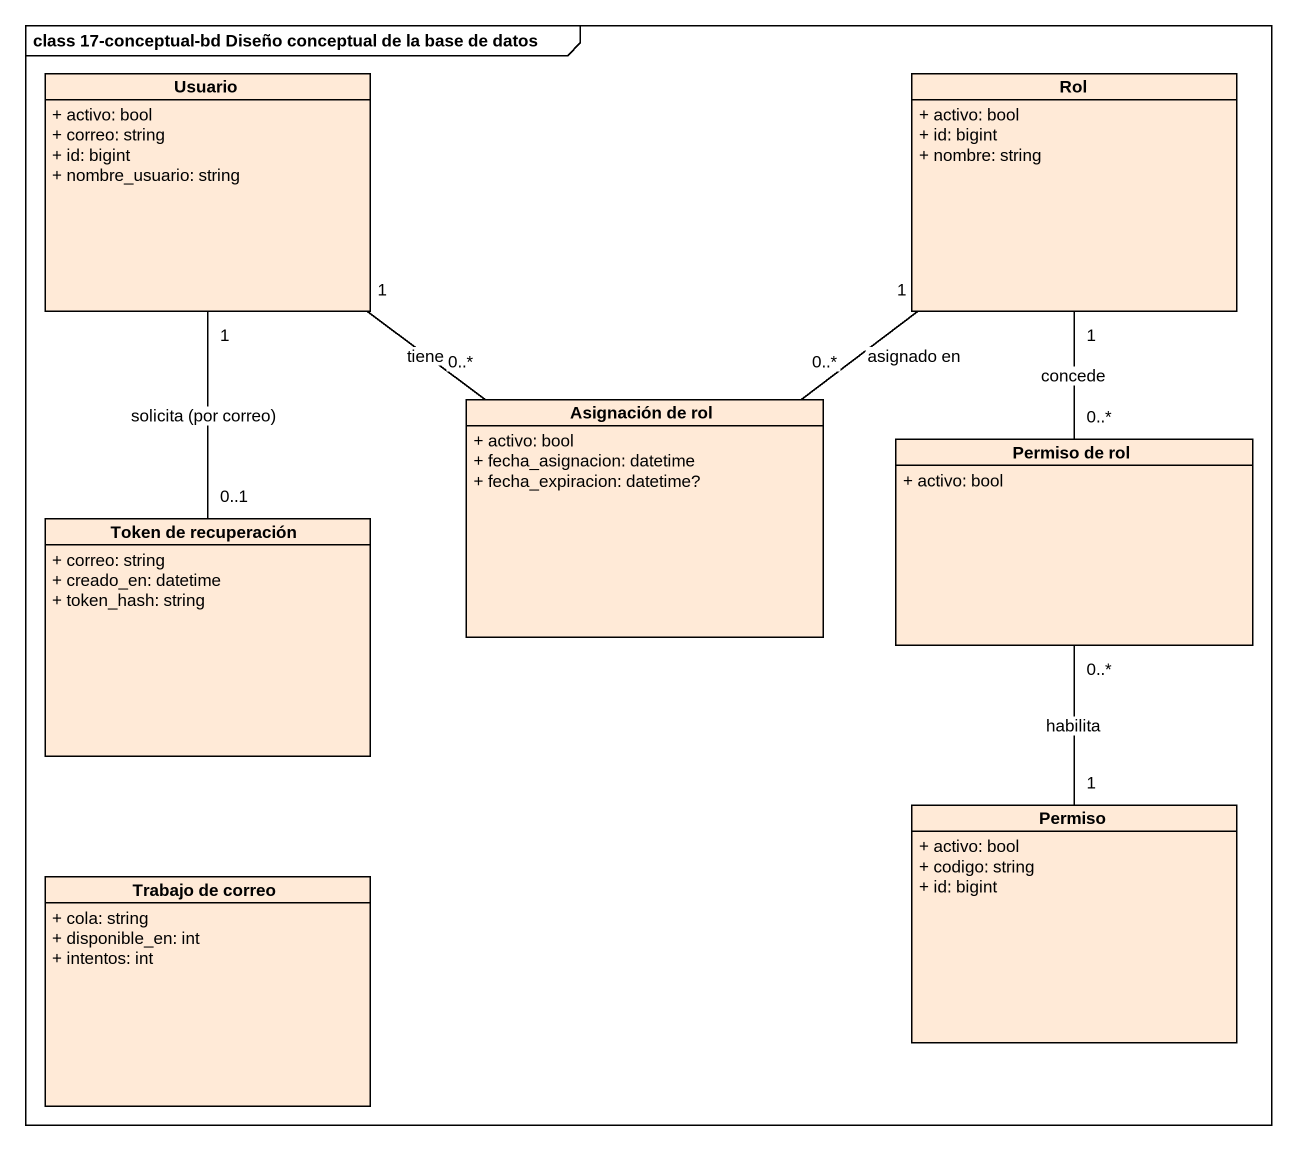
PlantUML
@startuml
mainframe class 17-conceptual-bd Diseño conceptual de la base de datos
hide circle
hide empty members
skinparam classAttributeIconSize 0
class Usuario #FFEAD7 {
  + activo: bool
  + correo: string
  + id: bigint
  + nombre_usuario: string
}
class Rol #FFEAD7 {
  + activo: bool
  + id: bigint
  + nombre: string
}
class "Asignación de rol" as Asignación_de_rol #FFEAD7 {
  + activo: bool
  + fecha_asignacion: datetime
  + fecha_expiracion: datetime?
}
class "Permiso de rol" as Permiso_de_rol #FFEAD7 {
  + activo: bool
}
class "Token de recuperación" as Token_de_recuperación #FFEAD7 {
  + correo: string
  + creado_en: datetime
  + token_hash: string
}
class Permiso #FFEAD7 {
  + activo: bool
  + codigo: string
  + id: bigint
}
class "Trabajo de correo" as Trabajo_de_correo #FFEAD7 {
  + cola: string
  + disponible_en: int
  + intentos: int
}
Usuario "1" -- "0..*" Asignación_de_rol : tiene
Usuario "1" -- "0..1" Token_de_recuperación : solicita (por correo)
Rol "1" -- "0..*" Asignación_de_rol : asignado en
Rol "1" -- "0..*" Permiso_de_rol : concede
Permiso "1" -up- "0..*" Permiso_de_rol : habilita
@enduml
